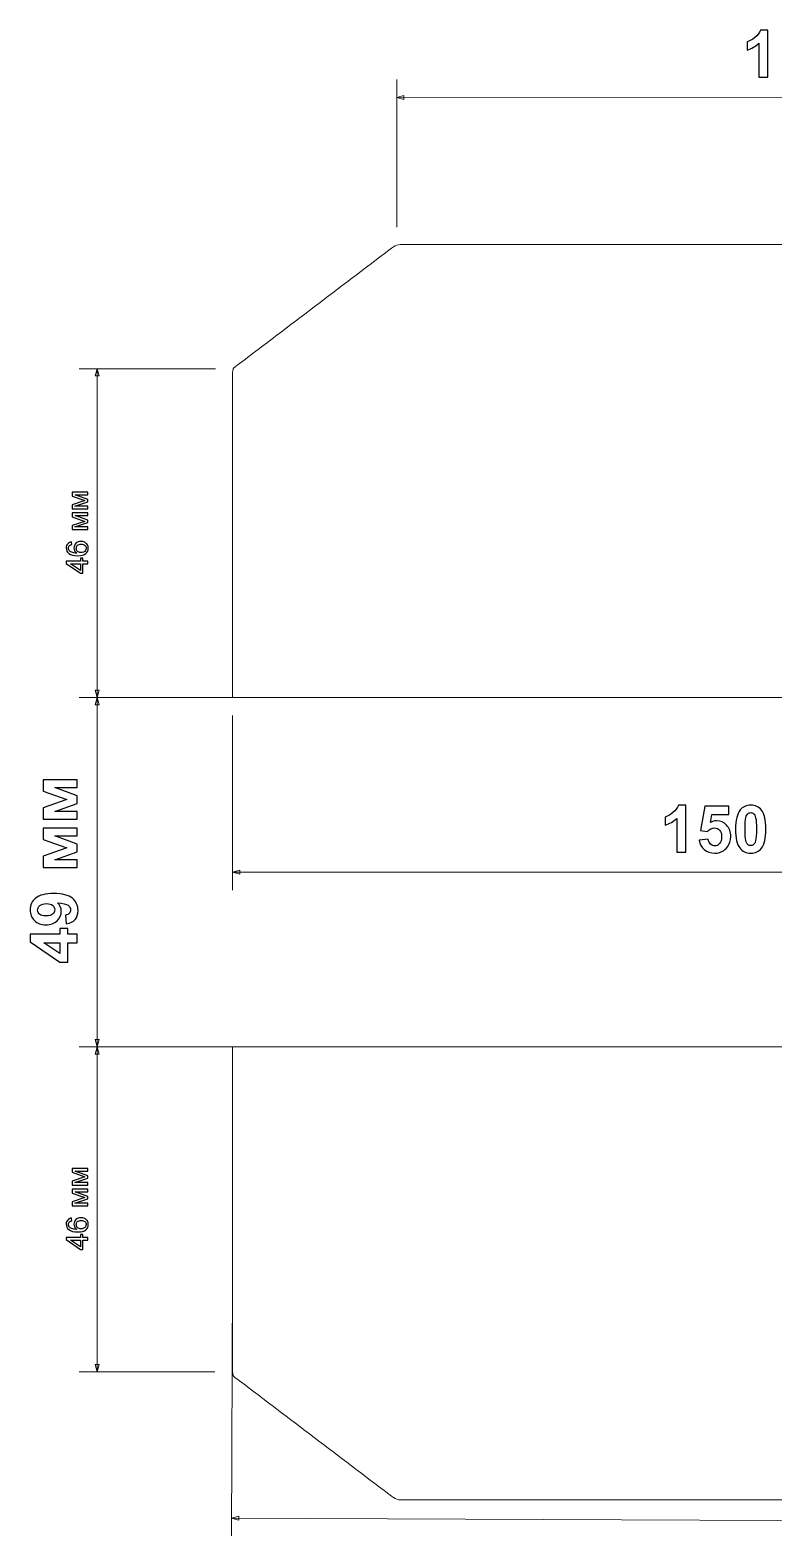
# Model space of a CAD drawing. Header units: centimetres. Extents: x -84 to 84, y -59 to 59.
# Drawn here: x -60.22 to -49.79, y 27.31 to 48.42 of the extents above; entities that cross this region are included whole.
import ezdxf

# ---------------------------------------------------------------- set-up
doc = ezdxf.new("R2010")
doc.units = ezdxf.units.CM
doc.header["$MEASUREMENT"] = 0
doc.layers.add('layer 1', color=7, linetype='Continuous')

msp = doc.modelspace()

# ---------------------------------------------------------------- linework, layer by layer
at = {"layer": 'layer 1', "color": 155}
for points, knots in [([(-49.87201, 47.76436), (-49.87201, 47.76436), (-49.99767, 47.76436), (-49.99767, 47.76436), (-49.99767, 47.76436), (-49.99767, 47.76436), (-49.99767, 48.23979), (-49.99767, 48.23979), (-49.99767, 48.23979), (-50.04353, 48.19668), (-50.09765, 48.16473), (-50.16002, 48.14409), (-50.16002, 48.14409), (-50.16002, 48.14409), (-50.16002, 48.25874), (-50.16002, 48.25874), (-50.16002, 48.25874), (-50.12715, 48.26944), (-50.09153, 48.28977), (-50.05316, 48.31989), (-50.05316, 48.31989), (-50.01464, 48.34985), (-49.98835, 48.38486), (-49.97398, 48.42476), (-49.97398, 48.42476), (-49.97398, 48.42476), (-49.87201, 48.42476), (-49.87201, 48.42476), (-49.87201, 48.42476), (-49.87201, 48.42476), (-49.87201, 47.76436), (-49.87201, 47.76436)], [0, 0, 0, 0, 0.11111111, 0.11111111, 0.11111111, 0.11111111, 0.22222222, 0.22222222, 0.22222222, 0.22222222, 0.33333333, 0.33333333, 0.33333333, 0.33333333, 0.44444444, 0.44444444, 0.44444444, 0.44444444, 0.55555556, 0.55555556, 0.55555556, 0.55555556, 0.66666667, 0.66666667, 0.66666667, 0.66666667, 0.77777778, 0.77777778, 0.77777778, 0.77777778, 1, 1, 1, 1]), ([(-59.62596, 41.71056), (-59.62596, 41.71056), (-59.62596, 41.76785), (-59.62596, 41.76785), (-59.62596, 41.76785), (-59.62596, 41.76785), (-59.45014, 41.82592), (-59.45014, 41.82592), (-59.45014, 41.82592), (-59.45014, 41.82592), (-59.62596, 41.89019), (-59.62596, 41.89019), (-59.62596, 41.89019), (-59.62596, 41.89019), (-59.62596, 41.94339), (-59.62596, 41.94339), (-59.62596, 41.94339), (-59.62596, 41.94339), (-59.40625, 41.94339), (-59.40625, 41.94339), (-59.40625, 41.94339), (-59.40625, 41.94339), (-59.40625, 41.90614), (-59.40625, 41.90614), (-59.40625, 41.90614), (-59.40625, 41.90614), (-59.58313, 41.90614), (-59.58313, 41.90614), (-59.58313, 41.90614), (-59.58313, 41.90614), (-59.40625, 41.84144), (-59.40625, 41.84144), (-59.40625, 41.84144), (-59.40625, 41.84144), (-59.40625, 41.80814), (-59.40625, 41.80814), (-59.40625, 41.80814), (-59.40625, 41.80814), (-59.5916, 41.74697), (-59.5916, 41.74697), (-59.5916, 41.74697), (-59.5916, 41.74697), (-59.40625, 41.74697), (-59.40625, 41.74697), (-59.40625, 41.74697), (-59.40625, 41.74697), (-59.40625, 41.71056), (-59.40625, 41.71056), (-59.40625, 41.71056), (-59.40625, 41.71056), (-59.62596, 41.71056), (-59.62596, 41.71056)], [0, 0, 0, 0, 0.07142857, 0.07142857, 0.07142857, 0.07142857, 0.14285714, 0.14285714, 0.14285714, 0.14285714, 0.21428571, 0.21428571, 0.21428571, 0.21428571, 0.28571429, 0.28571429, 0.28571429, 0.28571429, 0.35714286, 0.35714286, 0.35714286, 0.35714286, 0.42857143, 0.42857143, 0.42857143, 0.42857143, 0.5, 0.5, 0.5, 0.5, 0.57142857, 0.57142857, 0.57142857, 0.57142857, 0.64285714, 0.64285714, 0.64285714, 0.64285714, 0.71428571, 0.71428571, 0.71428571, 0.71428571, 0.78571429, 0.78571429, 0.78571429, 0.78571429, 0.85714286, 0.85714286, 0.85714286, 0.85714286, 1, 1, 1, 1]), ([(-59.62596, 41.41952), (-59.62596, 41.41952), (-59.62596, 41.47681), (-59.62596, 41.47681), (-59.62596, 41.47681), (-59.62596, 41.47681), (-59.45014, 41.53488), (-59.45014, 41.53488), (-59.45014, 41.53488), (-59.45014, 41.53488), (-59.62596, 41.59915), (-59.62596, 41.59915), (-59.62596, 41.59915), (-59.62596, 41.59915), (-59.62596, 41.65235), (-59.62596, 41.65235), (-59.62596, 41.65235), (-59.62596, 41.65235), (-59.40625, 41.65235), (-59.40625, 41.65235), (-59.40625, 41.65235), (-59.40625, 41.65235), (-59.40625, 41.6151), (-59.40625, 41.6151), (-59.40625, 41.6151), (-59.40625, 41.6151), (-59.58313, 41.6151), (-59.58313, 41.6151), (-59.58313, 41.6151), (-59.58313, 41.6151), (-59.40625, 41.5504), (-59.40625, 41.5504), (-59.40625, 41.5504), (-59.40625, 41.5504), (-59.40625, 41.5171), (-59.40625, 41.5171), (-59.40625, 41.5171), (-59.40625, 41.5171), (-59.5916, 41.45593), (-59.5916, 41.45593), (-59.5916, 41.45593), (-59.5916, 41.45593), (-59.40625, 41.45593), (-59.40625, 41.45593), (-59.40625, 41.45593), (-59.40625, 41.45593), (-59.40625, 41.41952), (-59.40625, 41.41952), (-59.40625, 41.41952), (-59.40625, 41.41952), (-59.62596, 41.41952), (-59.62596, 41.41952)], [0, 0, 0, 0, 0.07142857, 0.07142857, 0.07142857, 0.07142857, 0.14285714, 0.14285714, 0.14285714, 0.14285714, 0.21428571, 0.21428571, 0.21428571, 0.21428571, 0.28571429, 0.28571429, 0.28571429, 0.28571429, 0.35714286, 0.35714286, 0.35714286, 0.35714286, 0.42857143, 0.42857143, 0.42857143, 0.42857143, 0.5, 0.5, 0.5, 0.5, 0.57142857, 0.57142857, 0.57142857, 0.57142857, 0.64285714, 0.64285714, 0.64285714, 0.64285714, 0.71428571, 0.71428571, 0.71428571, 0.71428571, 0.78571429, 0.78571429, 0.78571429, 0.78571429, 0.85714286, 0.85714286, 0.85714286, 0.85714286, 1, 1, 1, 1]), ([(-59.63527, 41.24849), (-59.63527, 41.24849), (-59.63231, 41.21166), (-59.63231, 41.21166), (-59.63231, 41.21166), (-59.64691, 41.20835), (-59.65757, 41.20362), (-59.6642, 41.19748), (-59.6642, 41.19748), (-59.67485, 41.18739), (-59.68014, 41.1749), (-59.68014, 41.16009), (-59.68014, 41.16009), (-59.68014, 41.14816), (-59.67683, 41.13758), (-59.6702, 41.12848), (-59.6702, 41.12848), (-59.66166, 41.11677), (-59.64924, 41.10759), (-59.63287, 41.10075), (-59.63287, 41.10075), (-59.61643, 41.09398), (-59.59308, 41.09045), (-59.56281, 41.09017), (-59.56281, 41.09017), (-59.57643, 41.09913), (-59.58659, 41.11013), (-59.59315, 41.12312), (-59.59315, 41.12312), (-59.59978, 41.1361), (-59.6031, 41.14964), (-59.6031, 41.1639), (-59.6031, 41.1639), (-59.6031, 41.18873), (-59.59393, 41.2099), (-59.57565, 41.2274), (-59.57565, 41.2274), (-59.55738, 41.24482), (-59.53381, 41.25357), (-59.50482, 41.25357), (-59.50482, 41.25357), (-59.48577, 41.25357), (-59.46813, 41.24948), (-59.45176, 41.2413), (-59.45176, 41.2413), (-59.43539, 41.23304), (-59.4229, 41.22182), (-59.41422, 41.20743), (-59.41422, 41.20743), (-59.40554, 41.19311), (-59.40117, 41.17681), (-59.40117, 41.1586), (-59.40117, 41.1586), (-59.40117, 41.12763), (-59.4126, 41.1023), (-59.43539, 41.08269), (-59.43539, 41.08269), (-59.45818, 41.06314), (-59.49578, 41.05334), (-59.54814, 41.05334), (-59.54814, 41.05334), (-59.6067, 41.05334), (-59.64931, 41.0642), (-59.67591, 41.08586), (-59.67591, 41.08586), (-59.69905, 41.10477), (-59.71062, 41.13024), (-59.71062, 41.16234), (-59.71062, 41.16234), (-59.71062, 41.18619), (-59.70392, 41.20581), (-59.69059, 41.22105), (-59.69059, 41.22105), (-59.67725, 41.23629), (-59.65884, 41.24546), (-59.63527, 41.24849)], [0, 0, 0, 0, 0.05, 0.05, 0.05, 0.05, 0.1, 0.1, 0.1, 0.1, 0.15, 0.15, 0.15, 0.15, 0.2, 0.2, 0.2, 0.2, 0.25, 0.25, 0.25, 0.25, 0.3, 0.3, 0.3, 0.3, 0.35, 0.35, 0.35, 0.35, 0.4, 0.4, 0.4, 0.4, 0.45, 0.45, 0.45, 0.45, 0.5, 0.5, 0.5, 0.5, 0.55, 0.55, 0.55, 0.55, 0.6, 0.6, 0.6, 0.6, 0.65, 0.65, 0.65, 0.65, 0.7, 0.7, 0.7, 0.7, 0.75, 0.75, 0.75, 0.75, 0.8, 0.8, 0.8, 0.8, 0.85, 0.85, 0.85, 0.85, 0.9, 0.9, 0.9, 0.9, 1, 1, 1, 1]), ([(-59.50446, 41.09609), (-59.49162, 41.09609), (-59.47934, 41.09884), (-59.46763, 41.10428), (-59.46763, 41.10428), (-59.45592, 41.10971), (-59.44703, 41.11733), (-59.44089, 41.127), (-59.44089, 41.127), (-59.43475, 41.13673), (-59.43165, 41.14703), (-59.43165, 41.15797), (-59.43165, 41.15797), (-59.43165, 41.17384), (-59.438, 41.18739), (-59.4507, 41.19861), (-59.4507, 41.19861), (-59.4634, 41.20983), (-59.48061, 41.21547), (-59.50242, 41.21547), (-59.50242, 41.21547), (-59.52337, 41.21547), (-59.53988, 41.2099), (-59.55195, 41.19882), (-59.55195, 41.19882), (-59.56401, 41.18774), (-59.57008, 41.17363), (-59.57008, 41.15649), (-59.57008, 41.15649), (-59.57008, 41.1397), (-59.56401, 41.12537), (-59.55195, 41.11366), (-59.55195, 41.11366), (-59.53988, 41.10195), (-59.52408, 41.09609), (-59.50446, 41.09609)], [0, 0, 0, 0, 0.1, 0.1, 0.1, 0.1, 0.2, 0.2, 0.2, 0.2, 0.3, 0.3, 0.3, 0.3, 0.4, 0.4, 0.4, 0.4, 0.5, 0.5, 0.5, 0.5, 0.6, 0.6, 0.6, 0.6, 0.7, 0.7, 0.7, 0.7, 0.8, 0.8, 0.8, 0.8, 1, 1, 1, 1]), ([(-59.40625, 40.93855), (-59.40625, 40.93855), (-59.47864, 40.93855), (-59.47864, 40.93855), (-59.47864, 40.93855), (-59.47864, 40.93855), (-59.47864, 40.80689), (-59.47864, 40.80689), (-59.47864, 40.80689), (-59.47864, 40.80689), (-59.51293, 40.80689), (-59.51293, 40.80689), (-59.51293, 40.80689), (-59.51293, 40.80689), (-59.70935, 40.94532), (-59.70935, 40.94532), (-59.70935, 40.94532), (-59.70935, 40.94532), (-59.70935, 40.9758), (-59.70935, 40.9758), (-59.70935, 40.9758), (-59.70935, 40.9758), (-59.51293, 40.9758), (-59.51293, 40.9758), (-59.51293, 40.9758), (-59.51293, 40.9758), (-59.51293, 41.01686), (-59.51293, 41.01686), (-59.51293, 41.01686), (-59.51293, 41.01686), (-59.47864, 41.01686), (-59.47864, 41.01686), (-59.47864, 41.01686), (-59.47864, 41.01686), (-59.47864, 40.9758), (-59.47864, 40.9758), (-59.47864, 40.9758), (-59.47864, 40.9758), (-59.40625, 40.9758), (-59.40625, 40.9758), (-59.40625, 40.9758), (-59.40625, 40.9758), (-59.40625, 40.93855), (-59.40625, 40.93855)], [0, 0, 0, 0, 0.08333333, 0.08333333, 0.08333333, 0.08333333, 0.16666667, 0.16666667, 0.16666667, 0.16666667, 0.25, 0.25, 0.25, 0.25, 0.33333333, 0.33333333, 0.33333333, 0.33333333, 0.41666667, 0.41666667, 0.41666667, 0.41666667, 0.5, 0.5, 0.5, 0.5, 0.58333333, 0.58333333, 0.58333333, 0.58333333, 0.66666667, 0.66666667, 0.66666667, 0.66666667, 0.75, 0.75, 0.75, 0.75, 0.83333333, 0.83333333, 0.83333333, 0.83333333, 1, 1, 1, 1]), ([(-59.51293, 40.93855), (-59.51293, 40.93855), (-59.64931, 40.93855), (-59.64931, 40.93855), (-59.64931, 40.93855), (-59.64931, 40.93855), (-59.51293, 40.84351), (-59.51293, 40.84351), (-59.51293, 40.84351), (-59.51293, 40.84351), (-59.51293, 40.93855), (-59.51293, 40.93855)], [0, 0, 0, 0, 0.25, 0.25, 0.25, 0.25, 0.5, 0.5, 0.5, 0.5, 1, 1, 1, 1]), ([(-60.03295, 37.3603), (-60.03295, 37.3603), (-60.03295, 37.51714), (-60.03295, 37.51714), (-60.03295, 37.51714), (-60.03295, 37.51714), (-59.70122, 37.63409), (-59.70122, 37.63409), (-59.70122, 37.63409), (-59.70122, 37.63409), (-60.03295, 37.75302), (-60.03295, 37.75302), (-60.03295, 37.75302), (-60.03295, 37.75302), (-60.03295, 37.9088), (-60.03295, 37.9088), (-60.03295, 37.9088), (-60.03295, 37.9088), (-59.55691, 37.9088), (-59.55691, 37.9088), (-59.55691, 37.9088), (-59.55691, 37.9088), (-59.55691, 37.80148), (-59.55691, 37.80148), (-59.55691, 37.80148), (-59.55691, 37.80148), (-59.87029, 37.80148), (-59.87029, 37.80148), (-59.87029, 37.80148), (-59.87029, 37.80148), (-59.55691, 37.68622), (-59.55691, 37.68622), (-59.55691, 37.68622), (-59.55691, 37.68622), (-59.55691, 37.57814), (-59.55691, 37.57814), (-59.55691, 37.57814), (-59.55691, 37.57814), (-59.87029, 37.46761), (-59.87029, 37.46761), (-59.87029, 37.46761), (-59.87029, 37.46761), (-59.55691, 37.46761), (-59.55691, 37.46761), (-59.55691, 37.46761), (-59.55691, 37.46761), (-59.55691, 37.3603), (-59.55691, 37.3603), (-59.55691, 37.3603), (-59.55691, 37.3603), (-60.03295, 37.3603), (-60.03295, 37.3603)], [0, 0, 0, 0, 0.07142857, 0.07142857, 0.07142857, 0.07142857, 0.14285714, 0.14285714, 0.14285714, 0.14285714, 0.21428571, 0.21428571, 0.21428571, 0.21428571, 0.28571429, 0.28571429, 0.28571429, 0.28571429, 0.35714286, 0.35714286, 0.35714286, 0.35714286, 0.42857143, 0.42857143, 0.42857143, 0.42857143, 0.5, 0.5, 0.5, 0.5, 0.57142857, 0.57142857, 0.57142857, 0.57142857, 0.64285714, 0.64285714, 0.64285714, 0.64285714, 0.71428571, 0.71428571, 0.71428571, 0.71428571, 0.78571429, 0.78571429, 0.78571429, 0.78571429, 0.85714286, 0.85714286, 0.85714286, 0.85714286, 1, 1, 1, 1]), ([(-51.02188, 36.89401), (-51.02188, 36.89401), (-51.14754, 36.89401), (-51.14754, 36.89401), (-51.14754, 36.89401), (-51.14754, 36.89401), (-51.14754, 37.36944), (-51.14754, 37.36944), (-51.14754, 37.36944), (-51.1934, 37.32633), (-51.24752, 37.29438), (-51.30989, 37.27374), (-51.30989, 37.27374), (-51.30989, 37.27374), (-51.30989, 37.38839), (-51.30989, 37.38839), (-51.30989, 37.38839), (-51.27702, 37.39909), (-51.2414, 37.41942), (-51.20303, 37.44954), (-51.20303, 37.44954), (-51.16451, 37.4795), (-51.13822, 37.51451), (-51.12385, 37.55441), (-51.12385, 37.55441), (-51.12385, 37.55441), (-51.02188, 37.55441), (-51.02188, 37.55441), (-51.02188, 37.55441), (-51.02188, 37.55441), (-51.02188, 36.89401), (-51.02188, 36.89401)], [0, 0, 0, 0, 0.11111111, 0.11111111, 0.11111111, 0.11111111, 0.22222222, 0.22222222, 0.22222222, 0.22222222, 0.33333333, 0.33333333, 0.33333333, 0.33333333, 0.44444444, 0.44444444, 0.44444444, 0.44444444, 0.55555556, 0.55555556, 0.55555556, 0.55555556, 0.66666667, 0.66666667, 0.66666667, 0.66666667, 0.77777778, 0.77777778, 0.77777778, 0.77777778, 1, 1, 1, 1]), ([(-50.83186, 37.06263), (-50.83186, 37.06263), (-50.7062, 37.07562), (-50.7062, 37.07562), (-50.7062, 37.07562), (-50.70253, 37.04719), (-50.69199, 37.02456), (-50.67441, 37.0079), (-50.67441, 37.0079), (-50.65667, 36.99124), (-50.63634, 36.98298), (-50.61326, 36.98298), (-50.61326, 36.98298), (-50.58696, 36.98298), (-50.56465, 36.99368), (-50.54645, 37.01524), (-50.54645, 37.01524), (-50.52826, 37.03679), (-50.51909, 37.0692), (-50.51909, 37.11246), (-50.51909, 37.11246), (-50.51909, 37.15312), (-50.52811, 37.18355), (-50.5463, 37.20388), (-50.5463, 37.20388), (-50.56434, 37.22421), (-50.58788, 37.2343), (-50.61693, 37.2343), (-50.61693, 37.2343), (-50.65316, 37.2343), (-50.68572, 37.2184), (-50.71446, 37.1866), (-50.71446, 37.1866), (-50.71446, 37.1866), (-50.81627, 37.20128), (-50.81627, 37.20128), (-50.81627, 37.20128), (-50.81627, 37.20128), (-50.75206, 37.54248), (-50.75206, 37.54248), (-50.75206, 37.54248), (-50.75206, 37.54248), (-50.41911, 37.54248), (-50.41911, 37.54248), (-50.41911, 37.54248), (-50.41911, 37.54248), (-50.41911, 37.42508), (-50.41911, 37.42508), (-50.41911, 37.42508), (-50.41911, 37.42508), (-50.65652, 37.42508), (-50.65652, 37.42508), (-50.65652, 37.42508), (-50.65652, 37.42508), (-50.67639, 37.31333), (-50.67639, 37.31333), (-50.67639, 37.31333), (-50.64842, 37.32724), (-50.61968, 37.33428), (-50.59033, 37.33428), (-50.59033, 37.33428), (-50.53438, 37.33428), (-50.48699, 37.31394), (-50.44816, 37.27313), (-50.44816, 37.27313), (-50.40918, 37.23246), (-50.38976, 37.17957), (-50.38976, 37.11445), (-50.38976, 37.11445), (-50.38976, 37.06018), (-50.40551, 37.01187), (-50.43685, 36.96922), (-50.43685, 36.96922), (-50.47965, 36.91113), (-50.53896, 36.88209), (-50.61479, 36.88209), (-50.61479, 36.88209), (-50.67548, 36.88209), (-50.72501, 36.89844), (-50.76322, 36.931), (-50.76322, 36.931), (-50.80159, 36.96372), (-50.82437, 37.00744), (-50.83186, 37.06263)], [0, 0, 0, 0, 0.04545455, 0.04545455, 0.04545455, 0.04545455, 0.09090909, 0.09090909, 0.09090909, 0.09090909, 0.13636364, 0.13636364, 0.13636364, 0.13636364, 0.18181818, 0.18181818, 0.18181818, 0.18181818, 0.22727273, 0.22727273, 0.22727273, 0.22727273, 0.27272727, 0.27272727, 0.27272727, 0.27272727, 0.31818182, 0.31818182, 0.31818182, 0.31818182, 0.36363636, 0.36363636, 0.36363636, 0.36363636, 0.40909091, 0.40909091, 0.40909091, 0.40909091, 0.45454545, 0.45454545, 0.45454545, 0.45454545, 0.5, 0.5, 0.5, 0.5, 0.54545455, 0.54545455, 0.54545455, 0.54545455, 0.59090909, 0.59090909, 0.59090909, 0.59090909, 0.63636364, 0.63636364, 0.63636364, 0.63636364, 0.68181818, 0.68181818, 0.68181818, 0.68181818, 0.72727273, 0.72727273, 0.72727273, 0.72727273, 0.77272727, 0.77272727, 0.77272727, 0.77272727, 0.81818182, 0.81818182, 0.81818182, 0.81818182, 0.86363636, 0.86363636, 0.86363636, 0.86363636, 0.90909091, 0.90909091, 0.90909091, 0.90909091, 1, 1, 1, 1]), ([(-50.11031, 37.55441), (-50.04672, 37.55441), (-49.99704, 37.53163), (-49.96111, 37.48608), (-49.96111, 37.48608), (-49.91846, 37.43227), (-49.89706, 37.34284), (-49.89706, 37.21809), (-49.89706, 37.21809), (-49.89706, 37.09351), (-49.91861, 37.00392), (-49.96157, 36.9495), (-49.96157, 36.9495), (-49.99719, 36.90456), (-50.04672, 36.88209), (-50.11031, 36.88209), (-50.11031, 36.88209), (-50.17421, 36.88209), (-50.22573, 36.9067), (-50.26486, 36.95592), (-50.26486, 36.95592), (-50.304, 37.00515), (-50.32357, 37.09305), (-50.32357, 37.21932), (-50.32357, 37.21932), (-50.32357, 37.34329), (-50.30201, 37.43257), (-50.25906, 37.48699), (-50.25906, 37.48699), (-50.22344, 37.53194), (-50.17391, 37.55441), (-50.11031, 37.55441)], [0, 0, 0, 0, 0.11111111, 0.11111111, 0.11111111, 0.11111111, 0.22222222, 0.22222222, 0.22222222, 0.22222222, 0.33333333, 0.33333333, 0.33333333, 0.33333333, 0.44444444, 0.44444444, 0.44444444, 0.44444444, 0.55555556, 0.55555556, 0.55555556, 0.55555556, 0.66666667, 0.66666667, 0.66666667, 0.66666667, 0.77777778, 0.77777778, 0.77777778, 0.77777778, 1, 1, 1, 1]), ([(-50.11031, 37.44985), (-50.12529, 37.44985), (-50.13875, 37.44495), (-50.15037, 37.43517), (-50.15037, 37.43517), (-50.16214, 37.42554), (-50.17131, 37.40811), (-50.17773, 37.38289), (-50.17773, 37.38289), (-50.18629, 37.35033), (-50.19057, 37.29529), (-50.19057, 37.21809), (-50.19057, 37.21809), (-50.19057, 37.14074), (-50.18675, 37.0877), (-50.1791, 37.0588), (-50.1791, 37.0588), (-50.17146, 37.02991), (-50.16183, 37.01065), (-50.15021, 37.00102), (-50.15021, 37.00102), (-50.13859, 36.99139), (-50.12529, 36.98665), (-50.11031, 36.98665), (-50.11031, 36.98665), (-50.09533, 36.98665), (-50.08188, 36.99154), (-50.07011, 37.00132), (-50.07011, 37.00132), (-50.05849, 37.01096), (-50.04932, 37.02838), (-50.0429, 37.05361), (-50.0429, 37.05361), (-50.03434, 37.08586), (-50.03006, 37.14074), (-50.03006, 37.21809), (-50.03006, 37.21809), (-50.03006, 37.29529), (-50.03388, 37.34834), (-50.04152, 37.37723), (-50.04152, 37.37723), (-50.04917, 37.40612), (-50.0588, 37.42554), (-50.07041, 37.43517), (-50.07041, 37.43517), (-50.08203, 37.44495), (-50.09533, 37.44985), (-50.11031, 37.44985)], [0, 0, 0, 0, 0.07692308, 0.07692308, 0.07692308, 0.07692308, 0.15384615, 0.15384615, 0.15384615, 0.15384615, 0.23076923, 0.23076923, 0.23076923, 0.23076923, 0.30769231, 0.30769231, 0.30769231, 0.30769231, 0.38461538, 0.38461538, 0.38461538, 0.38461538, 0.46153846, 0.46153846, 0.46153846, 0.46153846, 0.53846154, 0.53846154, 0.53846154, 0.53846154, 0.61538462, 0.61538462, 0.61538462, 0.61538462, 0.69230769, 0.69230769, 0.69230769, 0.69230769, 0.76923077, 0.76923077, 0.76923077, 0.76923077, 0.84615385, 0.84615385, 0.84615385, 0.84615385, 1, 1, 1, 1]), ([(-60.03295, 36.68186), (-60.03295, 36.68186), (-60.03295, 36.8387), (-60.03295, 36.8387), (-60.03295, 36.8387), (-60.03295, 36.8387), (-59.70122, 36.95565), (-59.70122, 36.95565), (-59.70122, 36.95565), (-59.70122, 36.95565), (-60.03295, 37.07458), (-60.03295, 37.07458), (-60.03295, 37.07458), (-60.03295, 37.07458), (-60.03295, 37.23036), (-60.03295, 37.23036), (-60.03295, 37.23036), (-60.03295, 37.23036), (-59.55691, 37.23036), (-59.55691, 37.23036), (-59.55691, 37.23036), (-59.55691, 37.23036), (-59.55691, 37.12304), (-59.55691, 37.12304), (-59.55691, 37.12304), (-59.55691, 37.12304), (-59.87029, 37.12304), (-59.87029, 37.12304), (-59.87029, 37.12304), (-59.87029, 37.12304), (-59.55691, 37.00778), (-59.55691, 37.00778), (-59.55691, 37.00778), (-59.55691, 37.00778), (-59.55691, 36.8997), (-59.55691, 36.8997), (-59.55691, 36.8997), (-59.55691, 36.8997), (-59.87029, 36.78917), (-59.87029, 36.78917), (-59.87029, 36.78917), (-59.87029, 36.78917), (-59.55691, 36.78917), (-59.55691, 36.78917), (-59.55691, 36.78917), (-59.55691, 36.78917), (-59.55691, 36.68186), (-59.55691, 36.68186), (-59.55691, 36.68186), (-59.55691, 36.68186), (-60.03295, 36.68186), (-60.03295, 36.68186)], [0, 0, 0, 0, 0.07142857, 0.07142857, 0.07142857, 0.07142857, 0.14285714, 0.14285714, 0.14285714, 0.14285714, 0.21428571, 0.21428571, 0.21428571, 0.21428571, 0.28571429, 0.28571429, 0.28571429, 0.28571429, 0.35714286, 0.35714286, 0.35714286, 0.35714286, 0.42857143, 0.42857143, 0.42857143, 0.42857143, 0.5, 0.5, 0.5, 0.5, 0.57142857, 0.57142857, 0.57142857, 0.57142857, 0.64285714, 0.64285714, 0.64285714, 0.64285714, 0.71428571, 0.71428571, 0.71428571, 0.71428571, 0.78571429, 0.78571429, 0.78571429, 0.78571429, 0.85714286, 0.85714286, 0.85714286, 0.85714286, 1, 1, 1, 1]), ([(-59.70947, 35.8903), (-59.70947, 35.8903), (-59.72293, 36.01229), (-59.72293, 36.01229), (-59.72293, 36.01229), (-59.69801, 36.01519), (-59.67951, 36.02299), (-59.66759, 36.03537), (-59.66759, 36.03537), (-59.65551, 36.04776), (-59.64955, 36.06427), (-59.64955, 36.0846), (-59.64955, 36.0846), (-59.64955, 36.11043), (-59.66163, 36.13229), (-59.68563, 36.15033), (-59.68563, 36.15033), (-59.70963, 36.16837), (-59.75946, 36.17984), (-59.83483, 36.18488), (-59.83483, 36.18488), (-59.79814, 36.15324), (-59.77979, 36.1138), (-59.77979, 36.06625), (-59.77979, 36.06625), (-59.77979, 36.01474), (-59.79967, 35.9701), (-59.83957, 35.93264), (-59.83957, 35.93264), (-59.87947, 35.89519), (-59.93129, 35.87654), (-59.99519, 35.87654), (-59.99519, 35.87654), (-60.06184, 35.87654), (-60.1155, 35.89626), (-60.15616, 35.93585), (-60.15616, 35.93585), (-60.19698, 35.97545), (-60.21731, 36.0259), (-60.21731, 36.08704), (-60.21731, 36.08704), (-60.21731, 36.15354), (-60.19147, 36.20827), (-60.13996, 36.25092), (-60.13996, 36.25092), (-60.08829, 36.29357), (-60.00344, 36.31497), (-59.88512, 36.31497), (-59.88512, 36.31497), (-59.76497, 36.31497), (-59.67814, 36.29281), (-59.62494, 36.24847), (-59.62494, 36.24847), (-59.57159, 36.20414), (-59.54499, 36.14636), (-59.54499, 36.07512), (-59.54499, 36.07512), (-59.54499, 36.02391), (-59.55874, 35.98263), (-59.58626, 35.95099), (-59.58626, 35.95099), (-59.61362, 35.9195), (-59.65475, 35.89917), (-59.70947, 35.8903)], [0, 0, 0, 0, 0.05882353, 0.05882353, 0.05882353, 0.05882353, 0.11764706, 0.11764706, 0.11764706, 0.11764706, 0.17647059, 0.17647059, 0.17647059, 0.17647059, 0.23529412, 0.23529412, 0.23529412, 0.23529412, 0.29411765, 0.29411765, 0.29411765, 0.29411765, 0.35294118, 0.35294118, 0.35294118, 0.35294118, 0.41176471, 0.41176471, 0.41176471, 0.41176471, 0.47058824, 0.47058824, 0.47058824, 0.47058824, 0.52941176, 0.52941176, 0.52941176, 0.52941176, 0.58823529, 0.58823529, 0.58823529, 0.58823529, 0.64705882, 0.64705882, 0.64705882, 0.64705882, 0.70588235, 0.70588235, 0.70588235, 0.70588235, 0.76470588, 0.76470588, 0.76470588, 0.76470588, 0.82352941, 0.82352941, 0.82352941, 0.82352941, 0.88235294, 0.88235294, 0.88235294, 0.88235294, 1, 1, 1, 1]), ([(-59.98495, 36.17372), (-60.02546, 36.17372), (-60.05695, 36.1644), (-60.07927, 36.14575), (-60.07927, 36.14575), (-60.10159, 36.12725), (-60.11275, 36.10569), (-60.11275, 36.08123), (-60.11275, 36.08123), (-60.11275, 36.058), (-60.10357, 36.03874), (-60.08523, 36.02345), (-60.08523, 36.02345), (-60.06688, 36.00801), (-60.03692, 36.00037), (-59.99534, 36.00037), (-59.99534, 36.00037), (-59.953, 36.00037), (-59.92196, 36.00877), (-59.90209, 36.02544), (-59.90209, 36.02544), (-59.88237, 36.0421), (-59.87243, 36.06289), (-59.87243, 36.08796), (-59.87243, 36.08796), (-59.87243, 36.11211), (-59.88191, 36.13245), (-59.90102, 36.14896), (-59.90102, 36.14896), (-59.92013, 36.16547), (-59.9481, 36.17372), (-59.98495, 36.17372)], [0, 0, 0, 0, 0.11111111, 0.11111111, 0.11111111, 0.11111111, 0.22222222, 0.22222222, 0.22222222, 0.22222222, 0.33333333, 0.33333333, 0.33333333, 0.33333333, 0.44444444, 0.44444444, 0.44444444, 0.44444444, 0.55555556, 0.55555556, 0.55555556, 0.55555556, 0.66666667, 0.66666667, 0.66666667, 0.66666667, 0.77777778, 0.77777778, 0.77777778, 0.77777778, 1, 1, 1, 1]), ([(-59.55691, 35.62232), (-59.55691, 35.62232), (-59.68899, 35.62232), (-59.68899, 35.62232), (-59.68899, 35.62232), (-59.68899, 35.62232), (-59.68899, 35.35449), (-59.68899, 35.35449), (-59.68899, 35.35449), (-59.68899, 35.35449), (-59.7986, 35.35449), (-59.7986, 35.35449), (-59.7986, 35.35449), (-59.7986, 35.35449), (-60.21639, 35.63852), (-60.21639, 35.63852), (-60.21639, 35.63852), (-60.21639, 35.63852), (-60.21639, 35.74431), (-60.21639, 35.74431), (-60.21639, 35.74431), (-60.21639, 35.74431), (-59.79906, 35.74431), (-59.79906, 35.74431), (-59.79906, 35.74431), (-59.79906, 35.74431), (-59.79906, 35.82594), (-59.79906, 35.82594), (-59.79906, 35.82594), (-59.79906, 35.82594), (-59.68899, 35.82594), (-59.68899, 35.82594), (-59.68899, 35.82594), (-59.68899, 35.82594), (-59.68899, 35.74431), (-59.68899, 35.74431), (-59.68899, 35.74431), (-59.68899, 35.74431), (-59.55691, 35.74431), (-59.55691, 35.74431), (-59.55691, 35.74431), (-59.55691, 35.74431), (-59.55691, 35.62232), (-59.55691, 35.62232)], [0, 0, 0, 0, 0.08333333, 0.08333333, 0.08333333, 0.08333333, 0.16666667, 0.16666667, 0.16666667, 0.16666667, 0.25, 0.25, 0.25, 0.25, 0.33333333, 0.33333333, 0.33333333, 0.33333333, 0.41666667, 0.41666667, 0.41666667, 0.41666667, 0.5, 0.5, 0.5, 0.5, 0.58333333, 0.58333333, 0.58333333, 0.58333333, 0.66666667, 0.66666667, 0.66666667, 0.66666667, 0.75, 0.75, 0.75, 0.75, 0.83333333, 0.83333333, 0.83333333, 0.83333333, 1, 1, 1, 1]), ([(-59.79906, 35.62232), (-59.79906, 35.62232), (-60.02332, 35.62232), (-60.02332, 35.62232), (-60.02332, 35.62232), (-60.02332, 35.62232), (-59.79906, 35.4722), (-59.79906, 35.4722), (-59.79906, 35.4722), (-59.79906, 35.4722), (-59.79906, 35.62232), (-59.79906, 35.62232)], [0, 0, 0, 0, 0.25, 0.25, 0.25, 0.25, 0.5, 0.5, 0.5, 0.5, 1, 1, 1, 1]), ([(-59.62596, 32.22565), (-59.62596, 32.22565), (-59.62596, 32.28294), (-59.62596, 32.28294), (-59.62596, 32.28294), (-59.62596, 32.28294), (-59.45014, 32.34101), (-59.45014, 32.34101), (-59.45014, 32.34101), (-59.45014, 32.34101), (-59.62596, 32.40528), (-59.62596, 32.40528), (-59.62596, 32.40528), (-59.62596, 32.40528), (-59.62596, 32.45848), (-59.62596, 32.45848), (-59.62596, 32.45848), (-59.62596, 32.45848), (-59.40625, 32.45848), (-59.40625, 32.45848), (-59.40625, 32.45848), (-59.40625, 32.45848), (-59.40625, 32.42123), (-59.40625, 32.42123), (-59.40625, 32.42123), (-59.40625, 32.42123), (-59.58313, 32.42123), (-59.58313, 32.42123), (-59.58313, 32.42123), (-59.58313, 32.42123), (-59.40625, 32.35653), (-59.40625, 32.35653), (-59.40625, 32.35653), (-59.40625, 32.35653), (-59.40625, 32.32323), (-59.40625, 32.32323), (-59.40625, 32.32323), (-59.40625, 32.32323), (-59.5916, 32.26206), (-59.5916, 32.26206), (-59.5916, 32.26206), (-59.5916, 32.26206), (-59.40625, 32.26206), (-59.40625, 32.26206), (-59.40625, 32.26206), (-59.40625, 32.26206), (-59.40625, 32.22565), (-59.40625, 32.22565), (-59.40625, 32.22565), (-59.40625, 32.22565), (-59.62596, 32.22565), (-59.62596, 32.22565)], [0, 0, 0, 0, 0.07142857, 0.07142857, 0.07142857, 0.07142857, 0.14285714, 0.14285714, 0.14285714, 0.14285714, 0.21428571, 0.21428571, 0.21428571, 0.21428571, 0.28571429, 0.28571429, 0.28571429, 0.28571429, 0.35714286, 0.35714286, 0.35714286, 0.35714286, 0.42857143, 0.42857143, 0.42857143, 0.42857143, 0.5, 0.5, 0.5, 0.5, 0.57142857, 0.57142857, 0.57142857, 0.57142857, 0.64285714, 0.64285714, 0.64285714, 0.64285714, 0.71428571, 0.71428571, 0.71428571, 0.71428571, 0.78571429, 0.78571429, 0.78571429, 0.78571429, 0.85714286, 0.85714286, 0.85714286, 0.85714286, 1, 1, 1, 1]), ([(-59.62596, 31.93461), (-59.62596, 31.93461), (-59.62596, 31.9919), (-59.62596, 31.9919), (-59.62596, 31.9919), (-59.62596, 31.9919), (-59.45014, 32.04997), (-59.45014, 32.04997), (-59.45014, 32.04997), (-59.45014, 32.04997), (-59.62596, 32.11424), (-59.62596, 32.11424), (-59.62596, 32.11424), (-59.62596, 32.11424), (-59.62596, 32.16744), (-59.62596, 32.16744), (-59.62596, 32.16744), (-59.62596, 32.16744), (-59.40625, 32.16744), (-59.40625, 32.16744), (-59.40625, 32.16744), (-59.40625, 32.16744), (-59.40625, 32.13019), (-59.40625, 32.13019), (-59.40625, 32.13019), (-59.40625, 32.13019), (-59.58313, 32.13019), (-59.58313, 32.13019), (-59.58313, 32.13019), (-59.58313, 32.13019), (-59.40625, 32.06549), (-59.40625, 32.06549), (-59.40625, 32.06549), (-59.40625, 32.06549), (-59.40625, 32.03219), (-59.40625, 32.03219), (-59.40625, 32.03219), (-59.40625, 32.03219), (-59.5916, 31.97102), (-59.5916, 31.97102), (-59.5916, 31.97102), (-59.5916, 31.97102), (-59.40625, 31.97102), (-59.40625, 31.97102), (-59.40625, 31.97102), (-59.40625, 31.97102), (-59.40625, 31.93461), (-59.40625, 31.93461), (-59.40625, 31.93461), (-59.40625, 31.93461), (-59.62596, 31.93461), (-59.62596, 31.93461)], [0, 0, 0, 0, 0.07142857, 0.07142857, 0.07142857, 0.07142857, 0.14285714, 0.14285714, 0.14285714, 0.14285714, 0.21428571, 0.21428571, 0.21428571, 0.21428571, 0.28571429, 0.28571429, 0.28571429, 0.28571429, 0.35714286, 0.35714286, 0.35714286, 0.35714286, 0.42857143, 0.42857143, 0.42857143, 0.42857143, 0.5, 0.5, 0.5, 0.5, 0.57142857, 0.57142857, 0.57142857, 0.57142857, 0.64285714, 0.64285714, 0.64285714, 0.64285714, 0.71428571, 0.71428571, 0.71428571, 0.71428571, 0.78571429, 0.78571429, 0.78571429, 0.78571429, 0.85714286, 0.85714286, 0.85714286, 0.85714286, 1, 1, 1, 1]), ([(-59.63527, 31.76358), (-59.63527, 31.76358), (-59.63231, 31.72675), (-59.63231, 31.72675), (-59.63231, 31.72675), (-59.64691, 31.72344), (-59.65757, 31.71871), (-59.6642, 31.71257), (-59.6642, 31.71257), (-59.67485, 31.70248), (-59.68014, 31.68999), (-59.68014, 31.67518), (-59.68014, 31.67518), (-59.68014, 31.66325), (-59.67683, 31.65267), (-59.6702, 31.64357), (-59.6702, 31.64357), (-59.66166, 31.63186), (-59.64924, 31.62268), (-59.63287, 31.61584), (-59.63287, 31.61584), (-59.61643, 31.60907), (-59.59308, 31.60554), (-59.56281, 31.60526), (-59.56281, 31.60526), (-59.57643, 31.61422), (-59.58659, 31.62522), (-59.59315, 31.63821), (-59.59315, 31.63821), (-59.59978, 31.65119), (-59.6031, 31.66473), (-59.6031, 31.67899), (-59.6031, 31.67899), (-59.6031, 31.70382), (-59.59393, 31.72499), (-59.57565, 31.74249), (-59.57565, 31.74249), (-59.55738, 31.75991), (-59.53381, 31.76866), (-59.50482, 31.76866), (-59.50482, 31.76866), (-59.48577, 31.76866), (-59.46813, 31.76457), (-59.45176, 31.75639), (-59.45176, 31.75639), (-59.43539, 31.74813), (-59.4229, 31.73691), (-59.41422, 31.72252), (-59.41422, 31.72252), (-59.40554, 31.7082), (-59.40117, 31.6919), (-59.40117, 31.67369), (-59.40117, 31.67369), (-59.40117, 31.64272), (-59.4126, 31.61739), (-59.43539, 31.59778), (-59.43539, 31.59778), (-59.45818, 31.57823), (-59.49578, 31.56843), (-59.54814, 31.56843), (-59.54814, 31.56843), (-59.6067, 31.56843), (-59.64931, 31.57929), (-59.67591, 31.60095), (-59.67591, 31.60095), (-59.69905, 31.61986), (-59.71062, 31.64533), (-59.71062, 31.67743), (-59.71062, 31.67743), (-59.71062, 31.70128), (-59.70392, 31.7209), (-59.69059, 31.73614), (-59.69059, 31.73614), (-59.67725, 31.75138), (-59.65884, 31.76055), (-59.63527, 31.76358)], [0, 0, 0, 0, 0.05, 0.05, 0.05, 0.05, 0.1, 0.1, 0.1, 0.1, 0.15, 0.15, 0.15, 0.15, 0.2, 0.2, 0.2, 0.2, 0.25, 0.25, 0.25, 0.25, 0.3, 0.3, 0.3, 0.3, 0.35, 0.35, 0.35, 0.35, 0.4, 0.4, 0.4, 0.4, 0.45, 0.45, 0.45, 0.45, 0.5, 0.5, 0.5, 0.5, 0.55, 0.55, 0.55, 0.55, 0.6, 0.6, 0.6, 0.6, 0.65, 0.65, 0.65, 0.65, 0.7, 0.7, 0.7, 0.7, 0.75, 0.75, 0.75, 0.75, 0.8, 0.8, 0.8, 0.8, 0.85, 0.85, 0.85, 0.85, 0.9, 0.9, 0.9, 0.9, 1, 1, 1, 1]), ([(-59.50446, 31.61118), (-59.49162, 31.61118), (-59.47934, 31.61393), (-59.46763, 31.61937), (-59.46763, 31.61937), (-59.45592, 31.6248), (-59.44703, 31.63242), (-59.44089, 31.64209), (-59.44089, 31.64209), (-59.43475, 31.65182), (-59.43165, 31.66212), (-59.43165, 31.67306), (-59.43165, 31.67306), (-59.43165, 31.68893), (-59.438, 31.70248), (-59.4507, 31.7137), (-59.4507, 31.7137), (-59.4634, 31.72492), (-59.48061, 31.73056), (-59.50242, 31.73056), (-59.50242, 31.73056), (-59.52337, 31.73056), (-59.53988, 31.72499), (-59.55195, 31.71391), (-59.55195, 31.71391), (-59.56401, 31.70283), (-59.57008, 31.68872), (-59.57008, 31.67158), (-59.57008, 31.67158), (-59.57008, 31.65479), (-59.56401, 31.64046), (-59.55195, 31.62875), (-59.55195, 31.62875), (-59.53988, 31.61704), (-59.52408, 31.61118), (-59.50446, 31.61118)], [0, 0, 0, 0, 0.1, 0.1, 0.1, 0.1, 0.2, 0.2, 0.2, 0.2, 0.3, 0.3, 0.3, 0.3, 0.4, 0.4, 0.4, 0.4, 0.5, 0.5, 0.5, 0.5, 0.6, 0.6, 0.6, 0.6, 0.7, 0.7, 0.7, 0.7, 0.8, 0.8, 0.8, 0.8, 1, 1, 1, 1]), ([(-59.40625, 31.45364), (-59.40625, 31.45364), (-59.47864, 31.45364), (-59.47864, 31.45364), (-59.47864, 31.45364), (-59.47864, 31.45364), (-59.47864, 31.32198), (-59.47864, 31.32198), (-59.47864, 31.32198), (-59.47864, 31.32198), (-59.51293, 31.32198), (-59.51293, 31.32198), (-59.51293, 31.32198), (-59.51293, 31.32198), (-59.70935, 31.46041), (-59.70935, 31.46041), (-59.70935, 31.46041), (-59.70935, 31.46041), (-59.70935, 31.49089), (-59.70935, 31.49089), (-59.70935, 31.49089), (-59.70935, 31.49089), (-59.51293, 31.49089), (-59.51293, 31.49089), (-59.51293, 31.49089), (-59.51293, 31.49089), (-59.51293, 31.53195), (-59.51293, 31.53195), (-59.51293, 31.53195), (-59.51293, 31.53195), (-59.47864, 31.53195), (-59.47864, 31.53195), (-59.47864, 31.53195), (-59.47864, 31.53195), (-59.47864, 31.49089), (-59.47864, 31.49089), (-59.47864, 31.49089), (-59.47864, 31.49089), (-59.40625, 31.49089), (-59.40625, 31.49089), (-59.40625, 31.49089), (-59.40625, 31.49089), (-59.40625, 31.45364), (-59.40625, 31.45364)], [0, 0, 0, 0, 0.08333333, 0.08333333, 0.08333333, 0.08333333, 0.16666667, 0.16666667, 0.16666667, 0.16666667, 0.25, 0.25, 0.25, 0.25, 0.33333333, 0.33333333, 0.33333333, 0.33333333, 0.41666667, 0.41666667, 0.41666667, 0.41666667, 0.5, 0.5, 0.5, 0.5, 0.58333333, 0.58333333, 0.58333333, 0.58333333, 0.66666667, 0.66666667, 0.66666667, 0.66666667, 0.75, 0.75, 0.75, 0.75, 0.83333333, 0.83333333, 0.83333333, 0.83333333, 1, 1, 1, 1]), ([(-59.51293, 31.45364), (-59.51293, 31.45364), (-59.64931, 31.45364), (-59.64931, 31.45364), (-59.64931, 31.45364), (-59.64931, 31.45364), (-59.51293, 31.3586), (-59.51293, 31.3586), (-59.51293, 31.3586), (-59.51293, 31.3586), (-59.51293, 31.45364), (-59.51293, 31.45364)], [0, 0, 0, 0, 0.25, 0.25, 0.25, 0.25, 0.5, 0.5, 0.5, 0.5, 1, 1, 1, 1])]:
    msp.add_open_spline(points, degree=3, knots=knots, dxfattribs=at)
at = {"layer": 'layer 1', "color": 155, "lineweight": 9}
for points in [[(-55.07442, 45.65885), (-55.07442, 45.65885), (-55.07605, 47.73075), (-55.07605, 47.73075)], [(-55.07586, 47.48076), (-55.07586, 47.48076), (-42.37928, 47.49076), (-42.37928, 47.49076)], [(-57.61873, 43.6759), (-57.61873, 43.6759), (-59.52712, 43.6759), (-59.52712, 43.6759)], [(-59.27712, 43.6759), (-59.27712, 43.6759), (-59.27712, 39.06422), (-59.27712, 39.06422)], [(-56.64846, 39.06422), (-56.64846, 39.06422), (-59.52712, 39.06422), (-59.52712, 39.06422)], [(-57.61873, 39.06422), (-57.61873, 39.06422), (-59.52712, 39.06422), (-59.52712, 39.06422)], [(-59.27712, 39.06422), (-59.27712, 39.06422), (-59.27712, 34.1642), (-59.27712, 34.1642)], [(-57.37765, 38.81422), (-57.37765, 38.81422), (-57.37765, 36.36422), (-57.37765, 36.36422)], [(-57.37765, 36.61422), (-57.37765, 36.61422), (-42.37765, 36.61422), (-42.37765, 36.61422)], [(-56.64846, 34.1642), (-56.64846, 34.1642), (-59.52712, 34.1642), (-59.52712, 34.1642)], [(-57.62765, 34.1642), (-57.62765, 34.1642), (-59.52712, 34.1642), (-59.52712, 34.1642)], [(-59.27712, 29.60611), (-59.27712, 29.60611), (-59.27712, 34.1642), (-59.27712, 34.1642)], [(-57.37871, 30.88743), (-57.37871, 30.88743), (-57.39397, 27.30584), (-57.39397, 27.30584)], [(-57.62765, 29.60611), (-57.62765, 29.60611), (-59.52712, 29.60611), (-59.52712, 29.60611)], [(-57.39291, 27.55583), (-57.39291, 27.55583), (-4.86185, 27.33197), (-4.86185, 27.33197)]]:
    msp.add_open_spline(points, degree=3, dxfattribs=at)
for points in [[(-54.97424, 47.45361), (-54.97424, 47.45361), (-55.07586, 47.48076), (-55.07586, 47.48076), (-55.07586, 47.48076), (-55.07586, 47.48076), (-54.97428, 47.50806), (-54.97428, 47.50806), (-54.97428, 47.50806), (-54.97428, 47.50806), (-54.97424, 47.45361), (-54.97424, 47.45361)], [(-59.30434, 43.5743), (-59.30434, 43.5743), (-59.27712, 43.6759), (-59.27712, 43.6759), (-59.27712, 43.6759), (-59.27712, 43.6759), (-59.24989, 43.5743), (-59.24989, 43.5743), (-59.24989, 43.5743), (-59.24989, 43.5743), (-59.30434, 43.5743), (-59.30434, 43.5743)], [(-59.30434, 39.16581), (-59.30434, 39.16581), (-59.27712, 39.06422), (-59.27712, 39.06422), (-59.27712, 39.06422), (-59.27712, 39.06422), (-59.24989, 39.16581), (-59.24989, 39.16581), (-59.24989, 39.16581), (-59.24989, 39.16581), (-59.30434, 39.16581), (-59.30434, 39.16581)], [(-59.30434, 38.96262), (-59.30434, 38.96262), (-59.27712, 39.06422), (-59.27712, 39.06422), (-59.27712, 39.06422), (-59.27712, 39.06422), (-59.24989, 38.96262), (-59.24989, 38.96262), (-59.24989, 38.96262), (-59.24989, 38.96262), (-59.30434, 38.96262), (-59.30434, 38.96262)], [(-57.27605, 36.58699), (-57.27605, 36.58699), (-57.37765, 36.61422), (-57.37765, 36.61422), (-57.37765, 36.61422), (-57.37765, 36.61422), (-57.27605, 36.64144), (-57.27605, 36.64144), (-57.27605, 36.64144), (-57.27605, 36.64144), (-57.27605, 36.58699), (-57.27605, 36.58699)], [(-59.30434, 34.26579), (-59.30434, 34.26579), (-59.27712, 34.1642), (-59.27712, 34.1642), (-59.27712, 34.1642), (-59.27712, 34.1642), (-59.24989, 34.26579), (-59.24989, 34.26579), (-59.24989, 34.26579), (-59.24989, 34.26579), (-59.30434, 34.26579), (-59.30434, 34.26579)], [(-59.24989, 34.0626), (-59.24989, 34.0626), (-59.27712, 34.1642), (-59.27712, 34.1642), (-59.27712, 34.1642), (-59.27712, 34.1642), (-59.30434, 34.0626), (-59.30434, 34.0626), (-59.30434, 34.0626), (-59.30434, 34.0626), (-59.24989, 34.0626), (-59.24989, 34.0626)], [(-59.24989, 29.7077), (-59.24989, 29.7077), (-59.27712, 29.60611), (-59.27712, 29.60611), (-59.27712, 29.60611), (-59.27712, 29.60611), (-59.30434, 29.7077), (-59.30434, 29.7077), (-59.30434, 29.7077), (-59.30434, 29.7077), (-59.24989, 29.7077), (-59.24989, 29.7077)], [(-57.29143, 27.52817), (-57.29143, 27.52817), (-57.39291, 27.55583), (-57.39291, 27.55583), (-57.39291, 27.55583), (-57.39291, 27.55583), (-57.2912, 27.58261), (-57.2912, 27.58261), (-57.2912, 27.58261), (-57.2912, 27.58261), (-57.29143, 27.52817), (-57.29143, 27.52817)]]:
    msp.add_open_spline(points, degree=3, knots=[0, 0, 0, 0, 0.25, 0.25, 0.25, 0.25, 0.5, 0.5, 0.5, 0.5, 1, 1, 1, 1], dxfattribs=at)
at = {"layer": 'layer 1', "color": 254, "lineweight": 20}
msp.add_open_spline([(-54.95849, 45.41886), (-54.95849, 45.41886), (50.96113, 45.41886), (50.96113, 45.41886), (50.96113, 45.41886), (51.67024, 45.41886), (51.62215, 45.26184), (51.62143, 44.59441), (51.62143, 44.59441), (51.62143, 44.59441), (51.62143, 36.61422), (51.62143, 36.61422), (51.62143, 36.61422), (51.62143, 36.61422), (51.62143, 28.63403), (51.62143, 28.63403), (51.62143, 28.63403), (51.62215, 27.9666), (51.67024, 27.80958), (50.96113, 27.80958), (50.96113, 27.80958), (50.96113, 27.80958), (-54.95849, 27.80958), (-54.95849, 27.80958), (-54.95849, 27.80958), (-55.07312, 27.80958), (-55.07723, 27.80923), (-55.18469, 27.89076), (-55.18469, 27.89076), (-55.88335, 28.42084), (-56.58204, 28.95106), (-57.2807, 29.4812), (-57.2807, 29.4812), (-57.39009, 29.56414), (-57.37765, 29.51009), (-57.37765, 29.74279), (-57.37765, 29.74279), (-57.37765, 30.36287), (-57.37765, 33.54415), (-57.37765, 34.1642), (-57.37765, 34.1642), (-57.37765, 34.1642), (-42.37765, 34.1642), (-42.37765, 34.1642), (-42.37765, 34.1642), (-42.37765, 34.1642), (-42.37765, 39.06422), (-42.37765, 39.06422), (-42.37765, 39.06422), (-42.37765, 39.06422), (-57.37765, 39.06422), (-57.37765, 39.06422), (-57.37765, 39.06422), (-57.37765, 39.68427), (-57.37765, 42.86557), (-57.37765, 43.48565), (-57.37765, 43.48565), (-57.37765, 43.71835), (-57.39009, 43.6643), (-57.2807, 43.74724), (-57.2807, 43.74724), (-56.58204, 44.27738), (-55.88335, 44.8076), (-55.18469, 45.33768), (-55.18469, 45.33768), (-55.07723, 45.41921), (-55.07312, 45.41886), (-54.95849, 45.41886)], degree=3, knots=[0, 0, 0, 0, 0.05555556, 0.05555556, 0.05555556, 0.05555556, 0.11111111, 0.11111111, 0.11111111, 0.11111111, 0.16666667, 0.16666667, 0.16666667, 0.16666667, 0.22222222, 0.22222222, 0.22222222, 0.22222222, 0.27777778, 0.27777778, 0.27777778, 0.27777778, 0.33333333, 0.33333333, 0.33333333, 0.33333333, 0.38888889, 0.38888889, 0.38888889, 0.38888889, 0.44444444, 0.44444444, 0.44444444, 0.44444444, 0.5, 0.5, 0.5, 0.5, 0.55555556, 0.55555556, 0.55555556, 0.55555556, 0.61111111, 0.61111111, 0.61111111, 0.61111111, 0.66666667, 0.66666667, 0.66666667, 0.66666667, 0.72222222, 0.72222222, 0.72222222, 0.72222222, 0.77777778, 0.77777778, 0.77777778, 0.77777778, 0.83333333, 0.83333333, 0.83333333, 0.83333333, 0.88888889, 0.88888889, 0.88888889, 0.88888889, 1, 1, 1, 1], dxfattribs=at)

doc.saveas('drawing.dxf')
